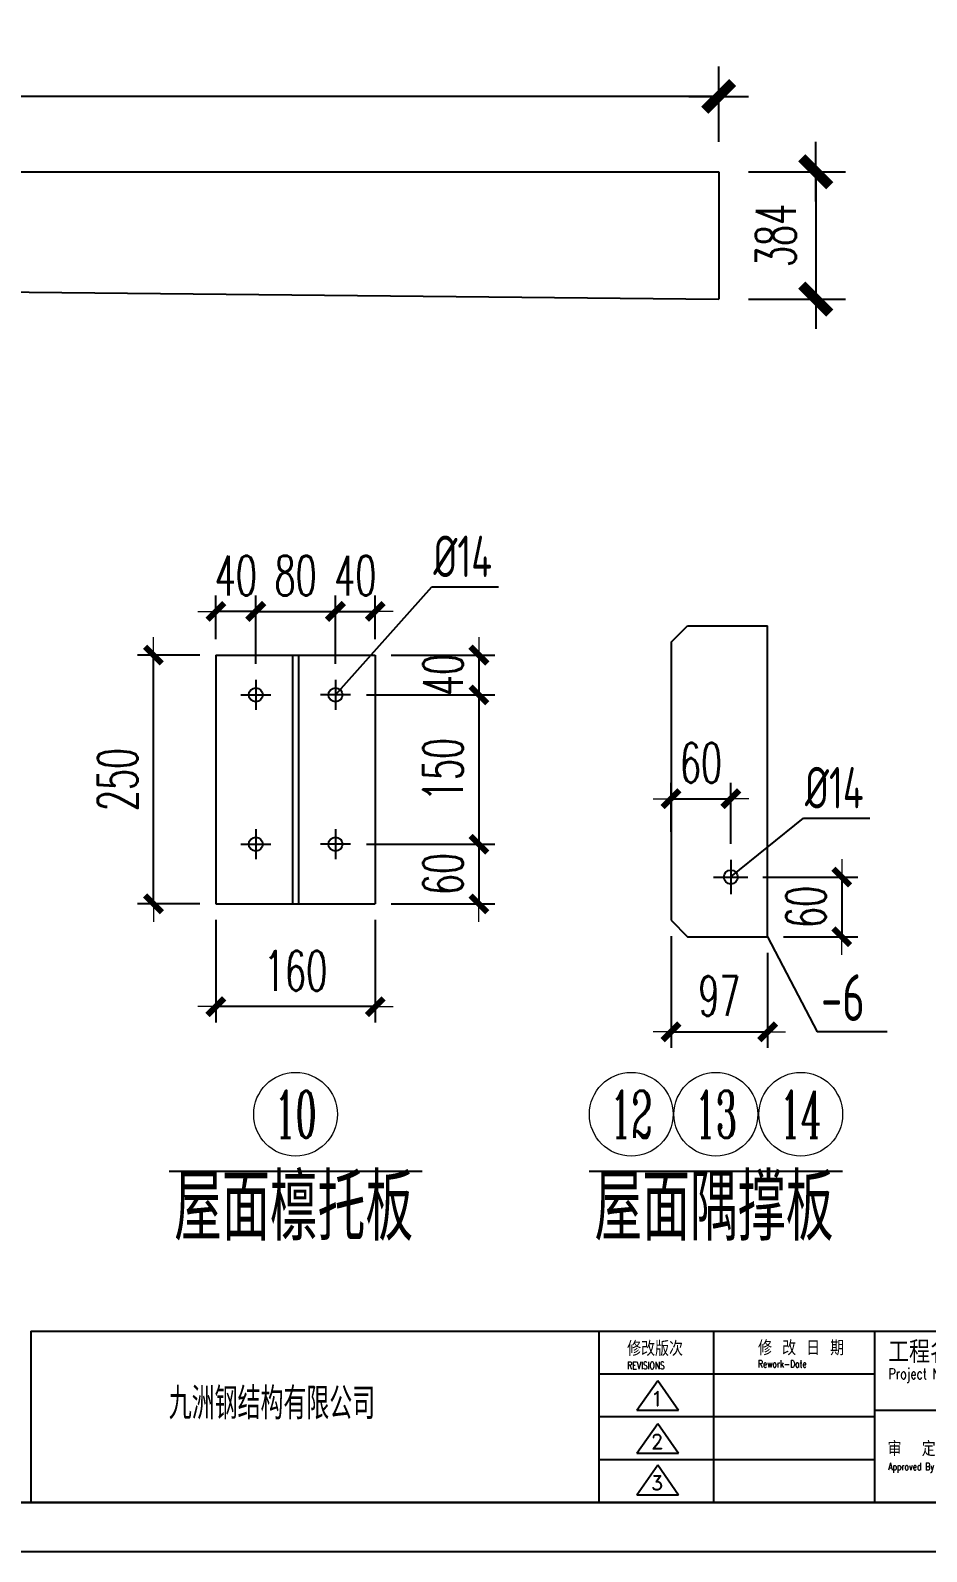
# Model space of a CAD drawing. Header units: inches. Extents: x 129725932 to 129894734, y 55771230 to 55809283.
# Drawn here: x 129843937 to 129846636, y 55800518 to 55805103 of the extents above; entities that cross this region are included whole.
import ezdxf
from ezdxf.enums import TextEntityAlignment as Align

# ---------------------------------------------------------------- set-up
doc = ezdxf.new("R2010")
doc.units = ezdxf.units.IN
doc.header["$MEASUREMENT"] = 0
doc.linetypes.add('CENTER', pattern=[50.8, 31.75, -6.35, 6.35, -6.35])
for name, color, linetype in [('TEXT', 7, 'Continuous'), ('TK', 140, 'Continuous'), ('尺寸标注', 8, 'Continuous'), ('钢梁', 3, 'Continuous')]:
    doc.layers.add(name, color=color, linetype=linetype)
for name, color, linetype, lineweight in [('标注', 8, 'Continuous', 9), ('灰线', 253, 'Continuous', 5), ('轴线层', 1, 'CENTER', 15), ('钢架', 7, 'Continuous', 25)]:
    doc.layers.add(name, color=color, linetype=linetype, lineweight=lineweight)
doc.styles.add('ARIAL', font='swisscl.ttf', dxfattribs={"width": 0.7})
doc.styles.add('COMPLEX', font='COMPLEX')
doc.styles.add('DIM_FONT', font='romans.shx', dxfattribs={"width": 0.618, "bigfont": '1hztxt.shx'})
doc.styles.add('HZXY', font='romand.shx', dxfattribs={"bigfont": 'hzxy.shx'})
doc.styles.add('ROMANC', font='romanc.shx', dxfattribs={"width": 0.8, "bigfont": 'hztxt.shx'})
doc.styles.get("Standard").update_dxf_attribs({"font": 'txt', "bigfont": 'gbcbig.shx'})
doc.styles.add('TSSD_Rein', font='tssdeng.shx', dxfattribs={"width": 0.7, "bigfont": 'atssdchn.shx'})
doc.dimstyles.new('WGH(1)', dxfattribs={"dimscale": 1.2, "dimtxt": 100, "dimasz": 0.5, "dimexe": 75, "dimexo": 75, "dimgap": 50, "dimtad": 1, "dimdec": 0, "dimzin": 0, "dimdsep": 46, "dimtxsty": 'DIM_FONT', "dimblk1": '_DIMX', "dimblk2": '_DIMX', "dimsah": 1, "dimcen": 0.09, "dimclrd": 3, "dimclre": 3, "dimclrt": 7, "dimadec": 0, "dimazin": 0, "dimtfac": 1, "dimtdec": 0, "dimtix": 1, "dimtmove": 2, "dimatfit": 3, "dimldrblk": '_DIMX', "dimfxl": 0, "dimtolj": 1, "dimtzin": 0, "dimarcsym": 0})
doc.dimstyles.new('WGH(3)', dxfattribs={"dimscale": 1.2, "dimtxt": 100, "dimasz": 0.3, "dimexe": 40, "dimexo": 40, "dimgap": 40, "dimtad": 1, "dimdec": 0, "dimlfac": 0.333333, "dimzin": 0, "dimdsep": 46, "dimtxsty": 'DIM_FONT', "dimblk1": '_DIMX', "dimblk2": '_DIMX', "dimsah": 1, "dimcen": 0.09, "dimclrd": 3, "dimclre": 3, "dimclrt": 7, "dimadec": 0, "dimazin": 0, "dimtfac": 1, "dimtdec": 0, "dimtix": 1, "dimtmove": 2, "dimatfit": 3, "dimldrblk": '_DIMX', "dimfxl": 0, "dimtolj": 1, "dimtzin": 0, "dimarcsym": 0})

# ---------------------------------------------------------------- blocks, each defined once
blk = doc.blocks.new('TK')
at = {"layer": 'TK', "lineweight": -3}
for p, q in [((6339769.6, 2859520.7), (6339769.6, 2858833.1)), ((6339769.6, 2859520.7), (6350752, 2859520.7)), ((6339769.6, 2859520.7), (6339769.6, 2858833.1)), ((6339769.6, 2859520.7), (6350752, 2859520.7)), ((6342048.6, 2859520.7), (6342048.6, 2858833.1)), ((6342048.6, 2859520.7), (6342048.6, 2858833.1)), ((6342507.7, 2859520.7), (6342507.7, 2858833.1)), ((6343153, 2859520.7), (6343153, 2858833.1)), ((6343153, 2859520.7), (6343153, 2858833.1)), ((6343153, 2859348.8), (6342048.6, 2859348.8)), ((6342200.8, 2859204.3), (6342284.3, 2859323.6)), ((6342284.3, 2859323.6), (6342367.8, 2859204.3)), ((6342200.8, 2859204.3), (6342367.8, 2859204.3)), ((6343153, 2859204.2), (6347013.7, 2859204.2)), ((6343153, 2859204.2), (6347013.7, 2859204.2)), ((6343153, 2859176.9), (6342048.6, 2859176.9)), ((6342200.8, 2859031), (6342284.3, 2859150.3)), ((6342284.3, 2859150.3), (6342367.8, 2859031)), ((6342200.8, 2859031), (6342367.8, 2859031)), ((6343153, 2859005), (6342048.6, 2859005)), ((6342200.8, 2858865), (6342284.3, 2858984.3)), ((6342284.3, 2858984.3), (6342367.8, 2858865)), ((6350752, 2858833.1), (6334917, 2858833.1)), ((6334917, 2858833.1), (6350752, 2858833.1)), ((6334917, 2858833.1), (6350752, 2858833.1)), ((6350752, 2858833.1), (6334917, 2858833.1)), ((6342200.8, 2858865), (6342367.8, 2858865)), ((6334425.8, 2858636.6), (6350948.5, 2858636.6)), ((6334425.8, 2858636.6), (6350948.5, 2858636.6))]:
    blk.add_line(p, q, dxfattribs=at)
at = {"layer": 'TK', "lineweight": -3, "style": 'HZXY', "width": 1}
for s, height, p in [('修改版次', 58.94, (6342161.5, 2859421.7)), ('修 改 日 期', 58.94, (6342686.7, 2859424.4)), ('工程名称', 88.41, (6343208.3, 2859393.5)), ('工程名称', 88.41, (6343208.3, 2859393.5)), ('审  定 ', 58.94, (6343206.2, 2859019.4)), ('审  定 ', 58.94, (6343206.2, 2859019.4))]:
    blk.add_text(s, height=height, dxfattribs=at).set_placement(p)
at = {"layer": 'TK', "lineweight": -3, "style": 'ROMANC', "text_generation_flag": 6, "width": 0.75}
for s, height, p in [('REVISIONS', 29.47, (6342162.5, 2859368.7)), ('Rework-Date', 29.47, (6342686.4, 2859374.7)), ('Project Name', 43.222, (6343209.7, 2859328.6)), ('Project Name', 43.222, (6343209.7, 2859328.6)), ('Approved By', 29.47, (6343208.6, 2858963)), ('Approved By', 29.47, (6343208.6, 2858963))]:
    blk.add_text(s, height=height, rotation=180, dxfattribs=at).set_placement(p)
at = {"layer": 'TK', "width": 1}
blk.add_text('九洲钢结构有限公司', height=127.7, dxfattribs=at).set_placement((6340323.4, 2859167.4))
at = {"layer": 'TK', "lineweight": -3}
for tag, height, style, width, p in [('DISCIPLINE', 58.9, 'HZXY', 1, (6349472.7, 2859435.4)), ('PROJECT-NAME', 98.2, 'HZXY', 0.8, (6344531.8, 2859366.2)), ('ITEM-NAME', 98.2, 'HZXY', 0.8, (6346423, 2859369.9)), ('STATUS', 58.9, 'HZXY', 0.8, (6350406.5, 2859350.8)), ('版本号', 58.9, 'HZXY', 1, (6342281.9, 2859251.5)), ('REWORK-DATE', 58.9, 'ARIAL', 1, (6342814.4, 2859259)), ('DRAWING-TITLE', 98.2, 'HZXY', 0.8, (6347969.5, 2859229.5)), ('SCALE', 58.9, 'ARIAL', 1, (6349470.2, 2859271.1)), ('DRAWING-TITLE', 98.2, 'HZXY', 0.8, (6347970.5, 2859098.8)), ('版本号', 58.9, 'HZXY', 1, (6342281.9, 2859078.2)), ('REWORK-DATE', 58.9, 'ARIAL', 1, (6342814.4, 2859087.1)), ('DATE', 58.9, 'ARIAL', 1, (6349468, 2859092.1)), ('PROJECT-NUMBER', 58.9, 'ARIAL', 0.9, (6350395.7, 2859013.3)), ('DRAWING-TITLE', 98.2, 'HZXY', 0.8, (6347972.1, 2858962.5)), ('版本号', 58.9, 'HZXY', 1, (6342281.9, 2858912.2)), ('REWORK-DATE', 58.9, 'ARIAL', 1, (6342814.4, 2858915.2)), ('DRAWING-NUMBER', 58.9, 'ARIAL', 1, (6349470.8, 2858922))]:
    blk.add_attdef(tag, text='', height=height, dxfattribs=dict(at, style=style, width=width)).set_placement(p, align=Align.MIDDLE)
blk = doc.blocks.new('_DIMX')
blk.add_line((-150, 0), (150, 0))
at = {"const_width": 50}
blk.add_lwpolyline([(-70, -70), (70, 70)], dxfattribs=at)
blk = doc.blocks.new('*D576')
at = {"layer": 'Defpoints', "color": 0}
for p in [(129841130.8, 55804904.2), (129841130.8, 55804676.9), (129846009.7, 55804676.9)]:
    blk.add_point(p, dxfattribs=at)
at = {"layer": '尺寸标注', "color": 3, "lineweight": -2}
for p, q in [((129841130.8, 55804766.9), (129841130.8, 55804994.2)), ((129846009.7, 55804766.9), (129846009.7, 55804994.2)), ((129846009.1, 55804904.2), (129841131.4, 55804904.2))]:
    blk.add_line(p, q, dxfattribs=at)
at = {"layer": '尺寸标注', "color": 3, "lineweight": -2, "xscale": 0.5999999999999995, "yscale": 0.5999999999999995, "zscale": 0.5999999999999995, "rotation": 180}
blk.add_blockref('_DIMX', (129841130.8, 55804904.2), dxfattribs=at)
at = {"layer": '尺寸标注', "color": 3, "lineweight": -2, "xscale": 0.5999999999999995, "yscale": 0.5999999999999995, "zscale": 0.5999999999999995}
blk.add_blockref('_DIMX', (129846009.7, 55804904.2), dxfattribs=at)
at = {"layer": '尺寸标注', "color": 7, "insert": (129843570.2, 55805024.2), "char_height": 120, "attachment_point": 5, "style": 'DIM_FONT'}
blk.add_mtext('\\A1;4879', dxfattribs=at)
blk = doc.blocks.new('*D579')
at = {"layer": 'Defpoints', "color": 0}
for p in [(129846009.7, 55804676.9), (129846009.7, 55804293.1), (129846302.1, 55804293.1)]:
    blk.add_point(p, dxfattribs=at)
at = {"layer": '尺寸标注', "color": 3, "lineweight": -2}
for p, q in [((129846099.7, 55804676.9), (129846392.1, 55804676.9)), ((129846302.1, 55804676.3), (129846302.1, 55804293.7)), ((129846099.7, 55804293.1), (129846392.1, 55804293.1))]:
    blk.add_line(p, q, dxfattribs=at)
at = {"layer": '尺寸标注', "color": 3, "lineweight": -2, "xscale": 0.5999999999999995, "yscale": 0.5999999999999995, "zscale": 0.5999999999999995}
for p, rotation in [((129846302.1, 55804676.9), 90), ((129846302.1, 55804293.1), 270)]:
    blk.add_blockref('_DIMX', p, dxfattribs=dict(at, rotation=rotation))
at = {"layer": '尺寸标注', "color": 7, "insert": (129846182.1, 55804485), "char_height": 120, "attachment_point": 5, "rotation": 90, "style": 'DIM_FONT'}
blk.add_mtext('\\A1;384', dxfattribs=at)
blk = doc.blocks.new('*D643')
at = {"layer": 'Defpoints', "color": 0}
for p in [(129845866.2, 55802421.1), (129846157.2, 55802371.1), (129846157.2, 55802084.7)]:
    blk.add_point(p, dxfattribs=at)
at = {"layer": '标注', "color": 3, "lineweight": -2}
for p, q in [((129845866.2, 55802373.1), (129845866.2, 55802036.7)), ((129846157.2, 55802323.1), (129846157.2, 55802036.7)), ((129845866.6, 55802084.7), (129846156.8, 55802084.7))]:
    blk.add_line(p, q, dxfattribs=at)
at = {"layer": '标注', "color": 3, "lineweight": -2, "xscale": 0.3599999999999997, "yscale": 0.3599999999999997, "zscale": 0.3599999999999997, "rotation": 180}
blk.add_blockref('_DIMX', (129845866.2, 55802084.7), dxfattribs=at)
at = {"layer": '标注', "color": 3, "lineweight": -2, "xscale": 0.3599999999999997, "yscale": 0.3599999999999997, "zscale": 0.3599999999999997}
blk.add_blockref('_DIMX', (129846157.2, 55802084.7), dxfattribs=at)
at = {"layer": '标注', "color": 7, "insert": (129846011.7, 55802192.7), "char_height": 120, "attachment_point": 5, "style": 'DIM_FONT'}
blk.add_mtext('\\A1;97', dxfattribs=at)
blk = doc.blocks.new('*D630')
at = {"layer": 'Defpoints', "color": 0}
for p in [(129846046.2, 55802787.3), (129845866.2, 55802639.1), (129846046.2, 55802602.8)]:
    blk.add_point(p, dxfattribs=at)
at = {"layer": '标注', "color": 3, "lineweight": -2}
for p, q in [((129845866.2, 55802687.1), (129845866.2, 55802835.3)), ((129846046.2, 55802650.8), (129846046.2, 55802835.3)), ((129845865.8, 55802787.3), (129845865.5, 55802787.3)), ((129845866.2, 55802787.3), (129846046.2, 55802787.3)), ((129846046.6, 55802787.3), (129846046.9, 55802787.3))]:
    blk.add_line(p, q, dxfattribs=at)
at = {"layer": '标注', "color": 3, "lineweight": -2, "xscale": 0.3599999999999997, "yscale": 0.3599999999999997, "zscale": 0.3599999999999997}
blk.add_blockref('_DIMX', (129845866.2, 55802787.3), dxfattribs=at)
at = {"layer": '标注', "color": 3, "lineweight": -2, "xscale": 0.3599999999999997, "yscale": 0.3599999999999997, "zscale": 0.3599999999999997, "rotation": 180}
blk.add_blockref('_DIMX', (129846046.2, 55802787.3), dxfattribs=at)
at = {"layer": '标注', "color": 7, "insert": (129845956.2, 55802895.3), "char_height": 120, "attachment_point": 5, "style": 'DIM_FONT'}
blk.add_mtext('\\A1;60', dxfattribs=at)
blk = doc.blocks.new('*D631')
at = {"layer": 'Defpoints', "color": 0}
for p in [(129846094.2, 55802551.1), (129846157.2, 55802371.1), (129846380.6, 55802371.1)]:
    blk.add_point(p, dxfattribs=at)
at = {"layer": '标注', "color": 3, "lineweight": -2}
for p, q in [((129846142.2, 55802551.1), (129846428.6, 55802551.1)), ((129846380.6, 55802551.5), (129846380.6, 55802551.8)), ((129846380.6, 55802551.1), (129846380.6, 55802371.1)), ((129846205.2, 55802371.1), (129846428.6, 55802371.1)), ((129846380.6, 55802370.7), (129846380.6, 55802370.4))]:
    blk.add_line(p, q, dxfattribs=at)
at = {"layer": '标注', "color": 3, "lineweight": -2, "xscale": 0.3599999999999997, "yscale": 0.3599999999999997, "zscale": 0.3599999999999997}
for p, rotation in [((129846380.6, 55802551.1), 270), ((129846380.6, 55802371.1), 90)]:
    blk.add_blockref('_DIMX', p, dxfattribs=dict(at, rotation=rotation))
at = {"layer": '标注', "color": 7, "insert": (129846272.6, 55802461.1), "char_height": 120, "attachment_point": 5, "rotation": 90, "style": 'DIM_FONT'}
blk.add_mtext('\\A1;60', dxfattribs=at)
blk = doc.blocks.new('轴线标号')
at = {"lineweight": 13}
blk.add_circle((0, 0), 0.5, dxfattribs=at)
at = {"layer": '钢架', "lineweight": 13, "style": 'COMPLEX', "width": 1.041667}
blk.add_attdef('A', text='', height=0.56, dxfattribs=at).set_placement((-0.25, -0.28), (0.25, -0.28), align=Align.FIT)
blk = doc.blocks.new('*D644')
at = {"layer": 'Defpoints', "color": 0}
for p in [(129844495.2, 55803351.8), (129844495.2, 55803220.2), (129844615.2, 55803145.4)]:
    blk.add_point(p, dxfattribs=at)
at = {"layer": '灰线', "color": 3, "lineweight": -2}
for p, q in [((129844495.2, 55803268.2), (129844495.2, 55803399.8)), ((129844615.2, 55803193.4), (129844615.2, 55803399.8)), ((129844494.9, 55803351.8), (129844494.5, 55803351.8)), ((129844615.2, 55803351.8), (129844495.2, 55803351.8)), ((129844615.6, 55803351.8), (129844616, 55803351.8))]:
    blk.add_line(p, q, dxfattribs=at)
at = {"layer": '灰线', "color": 3, "lineweight": -2, "xscale": 0.3599999999999997, "yscale": 0.3599999999999997, "zscale": 0.3599999999999997}
blk.add_blockref('_DIMX', (129844495.2, 55803351.8), dxfattribs=at)
at = {"layer": '灰线', "color": 3, "lineweight": -2, "xscale": 0.3599999999999997, "yscale": 0.3599999999999997, "zscale": 0.3599999999999997, "rotation": 180}
blk.add_blockref('_DIMX', (129844615.2, 55803351.8), dxfattribs=at)
at = {"layer": '灰线', "color": 7, "insert": (129844555.2, 55803459.8), "char_height": 120, "attachment_point": 5, "style": 'DIM_FONT'}
blk.add_mtext('\\A1;40', dxfattribs=at)
blk = doc.blocks.new('*D632')
at = {"layer": 'Defpoints', "color": 0}
for p in [(129844855.2, 55803351.8), (129844615.2, 55803145.4), (129844855.2, 55803145.4)]:
    blk.add_point(p, dxfattribs=at)
at = {"layer": '灰线', "color": 3, "lineweight": -2}
for p, q in [((129844615.2, 55803193.4), (129844615.2, 55803399.8)), ((129844855.2, 55803193.4), (129844855.2, 55803399.8)), ((129844615.6, 55803351.8), (129844854.9, 55803351.8))]:
    blk.add_line(p, q, dxfattribs=at)
at = {"layer": '灰线', "color": 3, "lineweight": -2, "xscale": 0.3599999999999997, "yscale": 0.3599999999999997, "zscale": 0.3599999999999997, "rotation": 180}
blk.add_blockref('_DIMX', (129844615.2, 55803351.8), dxfattribs=at)
at = {"layer": '灰线', "color": 3, "lineweight": -2, "xscale": 0.3599999999999997, "yscale": 0.3599999999999997, "zscale": 0.3599999999999997}
blk.add_blockref('_DIMX', (129844855.2, 55803351.8), dxfattribs=at)
at = {"layer": '灰线', "color": 7, "insert": (129844735.2, 55803459.8), "char_height": 120, "attachment_point": 5, "style": 'DIM_FONT'}
blk.add_mtext('\\A1;80', dxfattribs=at)
blk = doc.blocks.new('*D645')
at = {"layer": 'Defpoints', "color": 0}
for p in [(129844975.2, 55803351.8), (129844975.2, 55803220.2), (129844855.2, 55803145.4)]:
    blk.add_point(p, dxfattribs=at)
at = {"layer": '灰线', "color": 3, "lineweight": -2}
for p, q in [((129844855.2, 55803193.4), (129844855.2, 55803399.8)), ((129844975.2, 55803268.2), (129844975.2, 55803399.8)), ((129844854.9, 55803351.8), (129844854.5, 55803351.8)), ((129844855.2, 55803351.8), (129844975.2, 55803351.8)), ((129844975.6, 55803351.8), (129844976, 55803351.8))]:
    blk.add_line(p, q, dxfattribs=at)
at = {"layer": '灰线', "color": 3, "lineweight": -2, "xscale": 0.3599999999999997, "yscale": 0.3599999999999997, "zscale": 0.3599999999999997}
blk.add_blockref('_DIMX', (129844855.2, 55803351.8), dxfattribs=at)
at = {"layer": '灰线', "color": 3, "lineweight": -2, "xscale": 0.3599999999999997, "yscale": 0.3599999999999997, "zscale": 0.3599999999999997, "rotation": 180}
blk.add_blockref('_DIMX', (129844975.2, 55803351.8), dxfattribs=at)
at = {"layer": '灰线', "color": 7, "insert": (129844915.2, 55803459.8), "char_height": 120, "attachment_point": 5, "style": 'DIM_FONT'}
blk.add_mtext('\\A1;40', dxfattribs=at)
blk = doc.blocks.new('*D646')
at = {"layer": 'Defpoints', "color": 0}
for p in [(129844975.2, 55803220.2), (129844900.4, 55803100.2), (129845287.5, 55803100.2)]:
    blk.add_point(p, dxfattribs=at)
at = {"layer": '灰线', "color": 3, "lineweight": -2}
for p, q in [((129845023.2, 55803220.2), (129845335.5, 55803220.2)), ((129845287.5, 55803220.5), (129845287.5, 55803220.9)), ((129845287.5, 55803220.2), (129845287.5, 55803100.2)), ((129844948.4, 55803100.2), (129845335.5, 55803100.2)), ((129845287.5, 55803099.8), (129845287.5, 55803099.4))]:
    blk.add_line(p, q, dxfattribs=at)
at = {"layer": '灰线', "color": 3, "lineweight": -2, "xscale": 0.3599999999999997, "yscale": 0.3599999999999997, "zscale": 0.3599999999999997}
for p, rotation in [((129845287.5, 55803220.2), 270), ((129845287.5, 55803100.2), 90)]:
    blk.add_blockref('_DIMX', p, dxfattribs=dict(at, rotation=rotation))
at = {"layer": '灰线', "color": 7, "insert": (129845179.5, 55803160.2), "char_height": 120, "attachment_point": 5, "rotation": 90, "style": 'DIM_FONT'}
blk.add_mtext('\\A1;40', dxfattribs=at)
blk = doc.blocks.new('*D647')
at = {"layer": 'Defpoints', "color": 0}
for p in [(129844990.4, 55803100.2), (129844900.4, 55802650.2), (129845287.5, 55802650.2)]:
    blk.add_point(p, dxfattribs=at)
at = {"layer": '灰线', "color": 3, "lineweight": -2}
for p, q in [((129845038.4, 55803100.2), (129845335.5, 55803100.2)), ((129845287.5, 55803099.8), (129845287.5, 55802650.5)), ((129844948.4, 55802650.2), (129845335.5, 55802650.2))]:
    blk.add_line(p, q, dxfattribs=at)
at = {"layer": '灰线', "color": 3, "lineweight": -2, "xscale": 0.3599999999999997, "yscale": 0.3599999999999997, "zscale": 0.3599999999999997}
for p, rotation in [((129845287.5, 55803100.2), 90), ((129845287.5, 55802650.2), 270)]:
    blk.add_blockref('_DIMX', p, dxfattribs=dict(at, rotation=rotation))
at = {"layer": '灰线', "color": 7, "insert": (129845179.5, 55802875.2), "char_height": 120, "attachment_point": 5, "rotation": 90, "style": 'DIM_FONT'}
blk.add_mtext('\\A1;150', dxfattribs=at)
blk = doc.blocks.new('*D648')
at = {"layer": 'Defpoints', "color": 0}
for p in [(129844990.4, 55802650.2), (129844975.2, 55802470.2), (129845287.5, 55802470.2)]:
    blk.add_point(p, dxfattribs=at)
at = {"layer": '灰线', "color": 3, "lineweight": -2}
for p, q in [((129845038.4, 55802650.2), (129845335.5, 55802650.2)), ((129845287.5, 55802650.5), (129845287.5, 55802650.9)), ((129845287.5, 55802650.2), (129845287.5, 55802470.2)), ((129845023.2, 55802470.2), (129845335.5, 55802470.2)), ((129845287.5, 55802469.8), (129845287.5, 55802469.4))]:
    blk.add_line(p, q, dxfattribs=at)
at = {"layer": '灰线', "color": 3, "lineweight": -2, "xscale": 0.3599999999999997, "yscale": 0.3599999999999997, "zscale": 0.3599999999999997}
for p, rotation in [((129845287.5, 55802650.2), 270), ((129845287.5, 55802470.2), 90)]:
    blk.add_blockref('_DIMX', p, dxfattribs=dict(at, rotation=rotation))
at = {"layer": '灰线', "color": 7, "insert": (129845179.5, 55802560.2), "char_height": 120, "attachment_point": 5, "rotation": 90, "style": 'DIM_FONT'}
blk.add_mtext('\\A1;60', dxfattribs=at)
blk = doc.blocks.new('*D649')
at = {"layer": 'Defpoints', "color": 0}
for p in [(129844495.2, 55802470.2), (129844975.2, 55802470.2), (129844495.2, 55802160.5)]:
    blk.add_point(p, dxfattribs=at)
at = {"layer": '灰线', "color": 3, "lineweight": -2}
for p, q in [((129844495.2, 55802422.2), (129844495.2, 55802112.5)), ((129844975.2, 55802422.2), (129844975.2, 55802112.5)), ((129844974.9, 55802160.5), (129844495.6, 55802160.5))]:
    blk.add_line(p, q, dxfattribs=at)
at = {"layer": '灰线', "color": 3, "lineweight": -2, "xscale": 0.3599999999999997, "yscale": 0.3599999999999997, "zscale": 0.3599999999999997, "rotation": 180}
blk.add_blockref('_DIMX', (129844495.2, 55802160.5), dxfattribs=at)
at = {"layer": '灰线', "color": 3, "lineweight": -2, "xscale": 0.3599999999999997, "yscale": 0.3599999999999997, "zscale": 0.3599999999999997}
blk.add_blockref('_DIMX', (129844975.2, 55802160.5), dxfattribs=at)
at = {"layer": '灰线', "color": 7, "insert": (129844735.2, 55802268.5), "char_height": 120, "attachment_point": 5, "style": 'DIM_FONT'}
blk.add_mtext('\\A1;160', dxfattribs=at)
blk = doc.blocks.new('*D633')
at = {"layer": 'Defpoints', "color": 0}
for p in [(129844307.2, 55803220.2), (129844495.2, 55803220.2), (129844495.2, 55802470.2)]:
    blk.add_point(p, dxfattribs=at)
at = {"layer": '灰线', "color": 3, "lineweight": -2}
for p, q in [((129844447.2, 55803220.2), (129844259.2, 55803220.2)), ((129844307.2, 55802470.5), (129844307.2, 55803219.8)), ((129844447.2, 55802470.2), (129844259.2, 55802470.2))]:
    blk.add_line(p, q, dxfattribs=at)
at = {"layer": '灰线', "color": 3, "lineweight": -2, "xscale": 0.3599999999999997, "yscale": 0.3599999999999997, "zscale": 0.3599999999999997}
for p, rotation in [((129844307.2, 55803220.2), 90), ((129844307.2, 55802470.2), 270)]:
    blk.add_blockref('_DIMX', p, dxfattribs=dict(at, rotation=rotation))
at = {"layer": '灰线', "color": 7, "insert": (129844199.2, 55802845.2), "char_height": 120, "attachment_point": 5, "rotation": 90, "style": 'DIM_FONT'}
blk.add_mtext('\\A1;250', dxfattribs=at)

msp = doc.modelspace()

# ---------------------------------------------------------------- linework, layer by layer
for p, q in [((129845866.2, 55803258.7), (129845916.2, 55803308.7)), ((129845916.2, 55803308.7), (129846157.2, 55803308.7)), ((129846157.2, 55802371.1), (129846157.2, 55803308.7)), ((129845866.2, 55803258.7), (129845866.2, 55802421.1)), ((129844495.2, 55803220.2), (129844975.2, 55803220.2)), ((129844495.2, 55803220.2), (129844495.2, 55802470.2)), ((129844726.2, 55803220.2), (129844726.2, 55802470.2)), ((129844744.2, 55803220.2), (129844744.2, 55802470.2)), ((129844975.2, 55803220.2), (129844975.2, 55802470.2)), ((129844615.2, 55803145.4), (129844615.2, 55803055)), ((129844855.2, 55803145.4), (129844855.2, 55803055)), ((129844570, 55803100.2), (129844660.4, 55803100.2)), ((129844900.4, 55803100.2), (129844810, 55803100.2)), ((129844615.2, 55802695.4), (129844615.2, 55802605)), ((129844855.2, 55802695.4), (129844855.2, 55802605)), ((129844570, 55802650.2), (129844660.4, 55802650.2)), ((129844900.4, 55802650.2), (129844810, 55802650.2)), ((129846046.2, 55802602.8), (129846046.2, 55802499.4)), ((129845994.5, 55802551.1), (129846097.9, 55802551.1)), ((129844495.2, 55802470.2), (129844975.2, 55802470.2)), ((129845866.2, 55802421.1), (129845916.2, 55802371.1)), ((129845916.2, 55802371.1), (129846157.2, 55802371.1)), ((129844354, 55801665.1), (129845116.4, 55801665.1)), ((129845620, 55801665.1), (129846382.4, 55801665.1))]:
    msp.add_line(p, q)
for centre in [(129844615.2, 55803100.2), (129844855.2, 55803100.2), (129844615.2, 55802650.2), (129844855.2, 55802650.2), (129846046.2, 55802551.1)]:
    msp.add_circle(centre, 21)
at = {"layer": '尺寸标注'}
for p, q in [((129844855.2, 55803100.6), (129845146, 55803425.7)), ((129845146, 55803425.7), (129845346, 55803425.7)), ((129846046.2, 55802551.6), (129846265.3, 55802728.5)), ((129846265.3, 55802728.5), (129846465.3, 55802728.5)), ((129846157.2, 55802371.1), (129846306.7, 55802084.2)), ((129846516.8, 55802084.2), (129846306.7, 55802084.2))]:
    msp.add_line(p, q, dxfattribs=at)
at = {"layer": '钢梁'}
for p, q in [((129841130.8, 55804676.9), (129846009.7, 55804676.9)), ((129846009.7, 55804676.9), (129846009.7, 55804293.1)), ((129841130.8, 55804343), (129846009.7, 55804293.1))]:
    msp.add_line(p, q, dxfattribs=at)

# ---------------------------------------------------------------- block references
ref = msp.add_blockref('TK', (125082305.7, 53653472.4), dxfattribs=dict(xscale=0.7510733052431083, yscale=0.7510733016690655, zscale=0.7510733068183653))
ref.add_attrib('版本号', '3', dxfattribs={"layer": 'TK', "lineweight": -3, "height": 44.3, "style": 'HZXY', "width": 1}).set_placement((129845824.3, 55800725.1), align=Align.MIDDLE)
ref.add_attrib('版本号', '2', dxfattribs={"layer": 'TK', "lineweight": -3, "height": 44.3, "style": 'HZXY', "width": 1}).set_placement((129845824.3, 55800849.7), align=Align.MIDDLE)
ref.add_attrib('版本号', '1', dxfattribs={"layer": 'TK', "lineweight": -3, "height": 44.3, "style": 'HZXY', "width": 1}).set_placement((129845824.3, 55800979.9), align=Align.MIDDLE)
ref = msp.add_blockref('轴线标号', (129844735.2, 55801836.1), dxfattribs=dict(xscale=252.2773554027081, yscale=252.2773553952575, zscale=252.2773553920414))
ref.add_attrib('A', '10', dxfattribs={"layer": '钢架', "lineweight": 13, "height": 141.28, "style": 'COMPLEX', "width": 0.646552}).set_placement((129844672.2, 55801765.5), (129844798.3, 55801765.5), align=Align.FIT)
ref = msp.add_blockref('轴线标号', (129845746.4, 55801836.1), dxfattribs=dict(xscale=252.2773554027081, yscale=252.2773553952575, zscale=252.2773553920414))
ref.add_attrib('A', '12', dxfattribs={"layer": '钢架', "lineweight": 13, "height": 141.28, "style": 'COMPLEX', "width": 0.646552}).set_placement((129845683.3, 55801765.5), (129845809.4, 55801765.5), align=Align.FIT)
ref = msp.add_blockref('轴线标号', (129846001.2, 55801836.1), dxfattribs=dict(xscale=252.2773554027081, yscale=252.2773553952575, zscale=252.2773553920414))
ref.add_attrib('A', '13', dxfattribs={"layer": '钢架', "lineweight": 13, "height": 141.28, "style": 'COMPLEX', "width": 0.646552}).set_placement((129845938.2, 55801765.5), (129846064.3, 55801765.5), align=Align.FIT)
ref = msp.add_blockref('轴线标号', (129846257, 55801836.1), dxfattribs=dict(xscale=252.2773554027081, yscale=252.2773553952575, zscale=252.2773553920414))
ref.add_attrib('A', '14', dxfattribs={"layer": '钢架', "lineweight": 13, "height": 141.28, "style": 'COMPLEX', "width": 0.604839}).set_placement((129846193.9, 55801765.5), (129846320, 55801765.5), align=Align.FIT)

# ---------------------------------------------------------------- texts
at = {"layer": 'TEXT', "style": 'TSSD_Rein', "width": 0.7}
for s, height, p in [('%%C14', 125, (129845150.3, 55803455.2)), ('%%C14', 125, (129846269.6, 55802758)), ('-6', 140.62, (129846317.9, 55802117.3))]:
    msp.add_text(s, height=height, dxfattribs=at).set_placement(p)
at = {"layer": '轴线层', "color": 4, "linetype": 'ByBlock', "char_height": 200, "width": 1299.603, "attachment_point": 1}
for s, insert in [('屋面檩托板', (129844369.6, 55801655.3)), ('屋面隅撑板', (129845635.6, 55801655.3))]:
    msp.add_mtext(s, dxfattribs=dict(at, insert=insert))

# ---------------------------------------------------------------- dimensions: what is measured, and where the dimension line sits
at = {"layer": '尺寸标注'}
dim = msp.add_linear_dim(base=(129841130.8, 55804904.2), p1=(129846009.7, 55804676.9), p2=(129841130.8, 55804676.9), dimstyle='WGH(1)', override={"dimfxl": 250}, dxfattribs=at)
dim.commit()
dim.dimension.update_dxf_attribs({"geometry": '*D576', "text_midpoint": (129843570.2, 55805024.2)})
dim = msp.add_linear_dim(base=(129846302.1, 55804293.1), p1=(129846009.7, 55804676.9), p2=(129846009.7, 55804293.1), angle=90, dimstyle='WGH(1)', override={"dimfxl": 250}, dxfattribs=at)
dim.commit()
dim.dimension.update_dxf_attribs({"geometry": '*D579', "text_midpoint": (129846182.1, 55804485)})
at = {"layer": '标注'}
for base, p1, p2, picture, middle in [((129846046.2, 55802787.3), (129845866.2, 55802639.1), (129846046.2, 55802602.8), '*D630', (129845956.2, 55802895.3)), ((129846157.2, 55802084.7), (129845866.2, 55802421.1), (129846157.2, 55802371.1), '*D643', (129846011.7, 55802192.7))]:
    dim = msp.add_linear_dim(base=base, p1=p1, p2=p2, dimstyle='WGH(3)', dxfattribs=at)
    dim.commit()
    dim.dimension.update_dxf_attribs({"geometry": picture, "text_midpoint": middle})
dim = msp.add_linear_dim(base=(129846380.6, 55802371.1), p1=(129846094.2, 55802551.1), p2=(129846157.2, 55802371.1), angle=90, dimstyle='WGH(3)', dxfattribs=at)
dim.commit()
dim.dimension.update_dxf_attribs({"geometry": '*D631', "text_midpoint": (129846272.6, 55802461.1)})
at = {"layer": '灰线'}
for base, p1, p2, picture, middle in [((129844495.2, 55803351.8), (129844615.2, 55803145.4), (129844495.2, 55803220.2), '*D644', (129844555.2, 55803459.8)), ((129844855.2, 55803351.8), (129844615.2, 55803145.4), (129844855.2, 55803145.4), '*D632', (129844735.2, 55803459.8)), ((129844975.2, 55803351.8), (129844855.2, 55803145.4), (129844975.2, 55803220.2), '*D645', (129844915.2, 55803459.8)), ((129844495.2, 55802160.5), (129844975.2, 55802470.2), (129844495.2, 55802470.2), '*D649', (129844735.2, 55802268.5))]:
    dim = msp.add_linear_dim(base=base, p1=p1, p2=p2, dimstyle='WGH(3)', dxfattribs=at)
    dim.commit()
    dim.dimension.update_dxf_attribs({"geometry": picture, "text_midpoint": middle})
for base, p1, p2, picture, middle in [((129844307.2, 55803220.2), (129844495.2, 55802470.2), (129844495.2, 55803220.2), '*D633', (129844199.2, 55802845.2)), ((129845287.5, 55803100.2), (129844975.2, 55803220.2), (129844900.4, 55803100.2), '*D646', (129845179.5, 55803160.2)), ((129845287.5, 55802650.2), (129844990.4, 55803100.2), (129844900.4, 55802650.2), '*D647', (129845179.5, 55802875.2)), ((129845287.5, 55802470.2), (129844990.4, 55802650.2), (129844975.2, 55802470.2), '*D648', (129845179.5, 55802560.2))]:
    dim = msp.add_linear_dim(base=base, p1=p1, p2=p2, angle=90, dimstyle='WGH(3)', dxfattribs=at)
    dim.commit()
    dim.dimension.update_dxf_attribs({"geometry": picture, "text_midpoint": middle})

doc.saveas('drawing.dxf')
